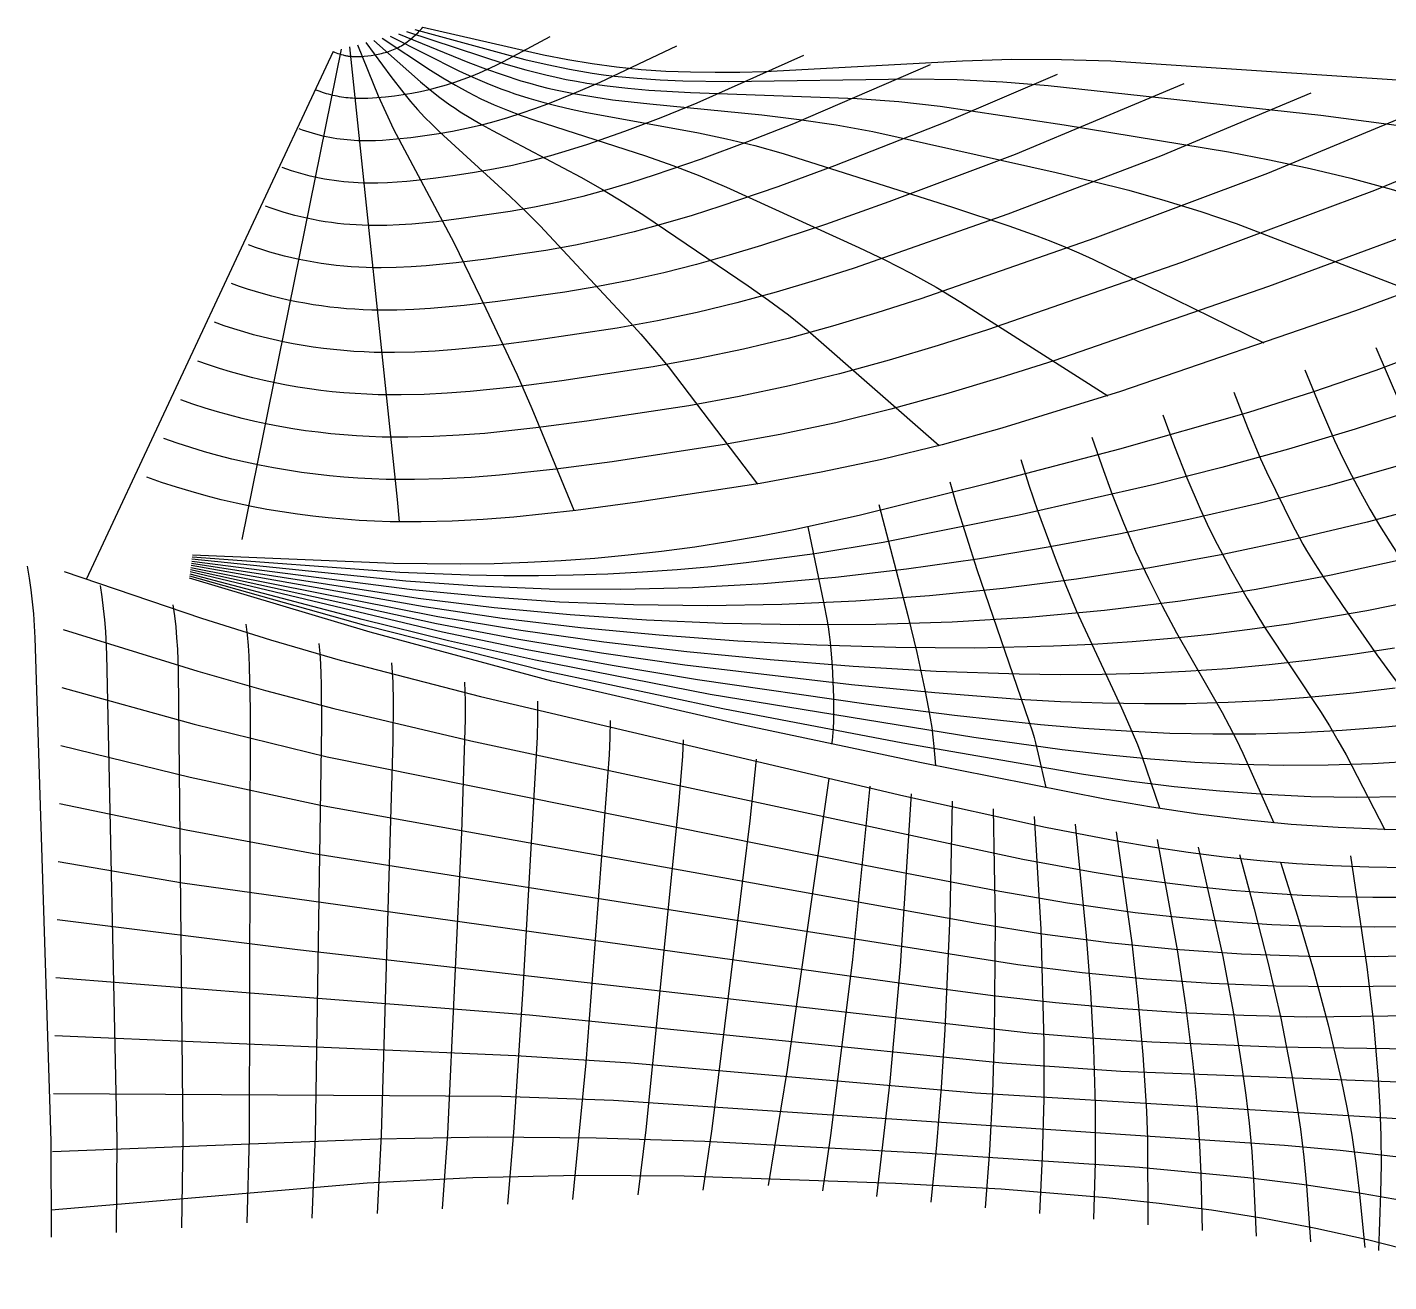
# Model space of a CAD drawing. Header units: metres. Extents: x 575 to 2055, y 2433 to 3193.
# Drawn here: x 575.1 to 886.3, y 2644.2 to 2930.9 of the extents above; entities that cross this region are included whole.
import ezdxf

# ---------------------------------------------------------------- set-up
doc = ezdxf.new("R2010")
doc.units = ezdxf.units.M
doc.layers.add('控制网', color=18, linetype='Continuous', true_color=0x000000)
doc.layers.add('控制网$中线', color=15, linetype='Continuous', true_color=0xbf3f3f)

msp = doc.modelspace()

# ---------------------------------------------------------------- linework, layer by layer
at = {"layer": '控制网'}
for points in [[(694.53, 2928.72), (683.89, 2922.95), (682.08, 2922.05), (680.26, 2921.19), (678.41, 2920.38), (676.55, 2919.61), (674.66, 2918.9), (672.76, 2918.24), (670.83, 2917.62), (668.89, 2917.07), (666.94, 2916.56), (664.97, 2916.12), (663, 2915.74), (661.01, 2915.41), (659.01, 2915.14), (657, 2914.91), (654.99, 2914.72), (653.98, 2914.65), (652.97, 2914.6), (651.97, 2914.57), (650.96, 2914.57), (649.95, 2914.6), (649.45, 2914.63), (648.95, 2914.67), (648.45, 2914.72), (647.95, 2914.77), (647.45, 2914.84), (646.95, 2914.91), (646.45, 2915), (645.96, 2915.09), (645.46, 2915.19), (644.97, 2915.3), (644.48, 2915.42), (643.99, 2915.55), (643.51, 2915.69), (643.02, 2915.84), (642.55, 2916), (642.07, 2916.16), (641.6, 2916.34), (641.13, 2916.52)], [(644.99, 2925.37), (645.36, 2925.2), (645.74, 2925.05), (646.12, 2924.9), (646.5, 2924.77), (646.89, 2924.65), (647.28, 2924.54), (647.47, 2924.49), (647.67, 2924.44), (647.87, 2924.4), (648.07, 2924.36), (648.27, 2924.33), (648.47, 2924.3), (648.87, 2924.25), (649.27, 2924.21), (649.68, 2924.18), (650.08, 2924.17), (650.49, 2924.17), (650.9, 2924.17), (651.3, 2924.19), (651.71, 2924.21), (652.11, 2924.24), (652.92, 2924.32), (653.72, 2924.43), (654.52, 2924.56), (655.32, 2924.71), (656.11, 2924.89), (656.5, 2924.99), (656.9, 2925.1), (657.28, 2925.21), (657.67, 2925.34), (658.05, 2925.47), (658.44, 2925.61), (658.81, 2925.76), (659.19, 2925.92), (659.55, 2926.09), (659.92, 2926.27), (660.27, 2926.46), (660.63, 2926.66), (660.97, 2926.87), (661.31, 2927.1), (661.64, 2927.33), (661.97, 2927.57), (662.29, 2927.82), (662.61, 2928.07), (663.22, 2928.6), (663.83, 2929.14), (664.42, 2929.7), (664.7, 2929.99), (664.98, 2930.28), (665.26, 2930.57), (665.53, 2930.88)], [(659.93, 2929.38), (675.82, 2922.91), (679.84, 2921.39), (683.88, 2919.97), (687.95, 2918.66), (690, 2918.06), (692.06, 2917.5), (694.13, 2916.98), (696.21, 2916.5), (700.4, 2915.66), (704.61, 2914.94), (708.85, 2914.32), (717.38, 2913.34), (743.03, 2910.86), (751.53, 2909.83), (759.99, 2908.57), (768.41, 2907.02), (810.25, 2897.68), (818.59, 2895.72), (826.89, 2893.62), (835.14, 2891.3), (843.33, 2888.78), (851.46, 2886.06), (891.45, 2870.66)], [(661.8, 2929.88), (684.46, 2922.45), (689.05, 2921.15), (693.66, 2919.98), (695.98, 2919.45), (698.3, 2918.96), (700.64, 2918.52), (702.98, 2918.13), (707.68, 2917.45), (712.41, 2916.93), (717.15, 2916.52), (726.68, 2915.97), (764.83, 2914.61), (774.32, 2913.89), (783.79, 2912.86), (812.08, 2908.6), (849.7, 2902.39), (859.06, 2900.58), (868.38, 2898.58), (877.65, 2896.36), (886.85, 2893.87), (895.96, 2891.1), (923.19, 2882.35)], [(663.66, 2930.38), (688.87, 2923.51), (693.96, 2922.33), (699.07, 2921.28), (701.63, 2920.82), (704.2, 2920.4), (706.78, 2920.03), (709.36, 2919.71), (714.54, 2919.2), (719.74, 2918.84), (724.95, 2918.61), (735.41, 2918.46), (777.23, 2919.09), (787.65, 2918.9), (798.07, 2918.37), (808.48, 2917.56), (870.78, 2910.77), (891.5, 2908.02), (901.8, 2906.33), (906.93, 2905.37), (912.04, 2904.31), (922.2, 2901.92), (952.5, 2893.93)], [(665.53, 2930.88), (693.11, 2924.55), (698.66, 2923.48), (704.23, 2922.56), (709.82, 2921.8), (715.43, 2921.24), (721.06, 2920.87), (726.7, 2920.65), (732.35, 2920.58), (738.01, 2920.63), (743.68, 2920.78), (788.89, 2923.23), (800.18, 2923.55), (811.48, 2923.53), (822.79, 2923.2), (890.51, 2918.71), (913.07, 2916.93), (924.32, 2915.77), (929.92, 2915.06), (935.52, 2914.26), (941.09, 2913.34), (946.65, 2912.32), (979.83, 2905.22)], [(646.86, 2925.87), (624.12, 2813.84)], [(723.52, 2926.56), (706, 2918.26), (700.06, 2915.7), (694.05, 2913.32), (691.02, 2912.21), (687.96, 2911.17), (684.88, 2910.18), (681.77, 2909.27), (678.65, 2908.45), (675.51, 2907.71), (672.34, 2907.08), (669.16, 2906.53), (665.96, 2906.06), (662.75, 2905.64), (659.53, 2905.29), (657.92, 2905.14), (656.3, 2905.03), (654.69, 2904.95), (653.08, 2904.91), (651.47, 2904.92), (650.66, 2904.95), (649.85, 2904.99), (649.05, 2905.04), (648.25, 2905.11), (647.44, 2905.19), (646.64, 2905.29), (645.84, 2905.41), (645.04, 2905.54), (644.25, 2905.68), (643.45, 2905.84), (642.67, 2906.02), (641.88, 2906.21), (641.1, 2906.41), (640.32, 2906.64), (639.55, 2906.87), (638.78, 2907.12), (638.02, 2907.39), (637.26, 2907.67)], [(650.59, 2926.87), (655.33, 2915.21), (657.03, 2911.38), (658.85, 2907.61), (672.57, 2881.67), (679.89, 2866.58), (687.1, 2851.43), (690.46, 2843.75), (700.01, 2820.48)], [(652.46, 2927.37), (658.21, 2919.6), (661.18, 2915.79), (662.72, 2913.93), (664.31, 2912.11), (665.94, 2910.35), (667.63, 2908.62), (669.36, 2906.94), (685.42, 2892.27), (688.91, 2888.93), (692.33, 2885.52), (712.11, 2864.33), (715.35, 2860.75), (718.51, 2857.1), (721.57, 2853.37), (742.03, 2826.44)], [(654.33, 2927.87), (664.97, 2918.38), (667.17, 2916.57), (669.42, 2914.83), (670.56, 2913.98), (671.72, 2913.16), (672.89, 2912.36), (674.07, 2911.58), (676.49, 2910.08), (678.94, 2908.64), (681.44, 2907.26), (701.63, 2896.61), (706.57, 2893.77), (711.43, 2890.82), (716.23, 2887.75), (739.85, 2871.79), (744.51, 2868.52), (749.08, 2865.12), (753.53, 2861.57), (783.58, 2835.32)], [(656.2, 2928.37), (667.29, 2921.07), (670.11, 2919.31), (672.97, 2917.62), (675.87, 2916.02), (677.33, 2915.26), (678.81, 2914.53), (680.31, 2913.83), (681.82, 2913.16), (684.87, 2911.9), (687.97, 2910.73), (691.1, 2909.63), (716.43, 2901.52), (722.67, 2899.28), (728.84, 2896.89), (734.95, 2894.31), (765.15, 2880.53), (771.14, 2877.69), (777.05, 2874.68), (779.96, 2873.09), (782.84, 2871.45), (788.53, 2868.05), (822.12, 2846.65)], [(644.99, 2925.37), (588.54, 2804.7)], [(752.52, 2924.41), (728.13, 2913.55), (719.89, 2910.2), (711.58, 2907.03), (703.18, 2904.1), (698.94, 2902.75), (694.67, 2901.49), (690.37, 2900.33), (686.05, 2899.31), (681.7, 2898.42), (677.32, 2897.65), (672.92, 2896.98), (668.5, 2896.38), (664.07, 2895.86), (661.86, 2895.64), (659.64, 2895.46), (657.42, 2895.33), (655.2, 2895.25), (652.98, 2895.24), (651.87, 2895.26), (650.76, 2895.3), (649.65, 2895.36), (648.55, 2895.45), (647.44, 2895.55), (646.33, 2895.67), (645.23, 2895.82), (644.13, 2895.99), (643.03, 2896.17), (641.94, 2896.38), (640.85, 2896.61), (639.77, 2896.86), (638.69, 2897.14), (637.62, 2897.43), (636.55, 2897.75), (635.49, 2898.08), (634.44, 2898.44), (633.4, 2898.83)], [(810.5, 2920.1), (785.2, 2909.24), (759.58, 2899.18), (746.65, 2894.44), (733.63, 2889.97), (727.07, 2887.88), (720.47, 2885.92), (713.83, 2884.11), (707.14, 2882.5), (700.41, 2881.1), (693.64, 2879.89), (680.01, 2877.87), (673.17, 2877.01), (666.31, 2876.33), (662.88, 2876.09), (659.45, 2875.94), (656.02, 2875.88), (654.3, 2875.9), (652.58, 2875.94), (650.87, 2876.02), (649.15, 2876.13), (647.44, 2876.27), (645.72, 2876.44), (644.02, 2876.65), (642.31, 2876.88), (640.61, 2877.16), (638.92, 2877.46), (637.23, 2877.8), (635.55, 2878.17), (633.88, 2878.58), (632.21, 2879.02), (630.56, 2879.5), (628.92, 2880.01), (627.28, 2880.55), (625.66, 2881.13)], [(781.51, 2922.25), (750.28, 2908.83), (739.73, 2904.69), (729.11, 2900.74), (718.4, 2897.04), (713, 2895.31), (707.57, 2893.7), (702.1, 2892.22), (696.6, 2890.9), (691.05, 2889.76), (685.48, 2888.77), (674.26, 2887.13), (668.62, 2886.43), (662.98, 2885.89), (660.15, 2885.71), (657.33, 2885.59), (654.5, 2885.56), (653.09, 2885.58), (651.67, 2885.62), (650.26, 2885.69), (648.85, 2885.79), (647.44, 2885.91), (646.03, 2886.06), (644.62, 2886.23), (643.22, 2886.44), (641.82, 2886.66), (640.43, 2886.92), (639.04, 2887.21), (637.66, 2887.52), (636.28, 2887.86), (634.92, 2888.23), (633.56, 2888.62), (632.2, 2889.05), (630.86, 2889.5), (629.53, 2889.98)], [(897.49, 2913.63), (858.56, 2897.48), (819.12, 2882.64), (779.33, 2868.78), (769.28, 2865.58), (759.18, 2862.57), (749.02, 2859.78), (738.8, 2857.3), (728.5, 2855.14), (718.14, 2853.26), (697.29, 2850.1), (686.82, 2848.73), (676.33, 2847.63), (671.08, 2847.23), (665.83, 2846.96), (660.57, 2846.85), (655.32, 2846.9), (652.69, 2847), (650.06, 2847.15), (647.43, 2847.34), (644.81, 2847.59), (642.19, 2847.89), (639.58, 2848.23), (636.98, 2848.63), (634.38, 2849.08), (631.79, 2849.58), (629.22, 2850.14), (626.66, 2850.75), (624.11, 2851.41), (621.57, 2852.12), (619.05, 2852.89), (616.55, 2853.71), (614.07, 2854.59)], [(868.49, 2915.78), (834.11, 2901.41), (799.27, 2888.16), (764.09, 2875.85), (755.21, 2873.02), (746.28, 2870.35), (737.29, 2867.89), (728.25, 2865.7), (719.14, 2863.79), (709.97, 2862.14), (691.53, 2859.36), (682.27, 2858.16), (672.99, 2857.2), (668.35, 2856.85), (663.7, 2856.62), (659.05, 2856.52), (654.41, 2856.58), (652.08, 2856.67), (649.76, 2856.81), (647.43, 2856.98), (645.12, 2857.21), (642.8, 2857.47), (640.49, 2857.78), (638.19, 2858.14), (635.89, 2858.54), (633.61, 2858.99), (631.33, 2859.48), (629.06, 2860.02), (626.81, 2860.61), (624.57, 2861.25), (622.34, 2861.93), (620.13, 2862.66), (617.93, 2863.44)], [(926.48, 2911.47), (883.02, 2893.56), (838.97, 2877.13), (794.56, 2861.72), (783.35, 2858.15), (772.09, 2854.78), (760.76, 2851.68), (749.35, 2848.9), (737.86, 2846.48), (726.3, 2844.38), (703.04, 2840.85), (691.37, 2839.31), (679.67, 2838.07), (673.81, 2837.62), (667.95, 2837.31), (662.09, 2837.17), (656.23, 2837.22), (653.29, 2837.33), (650.36, 2837.49), (647.43, 2837.7), (644.51, 2837.97), (641.59, 2838.3), (638.67, 2838.68), (635.77, 2839.12), (632.87, 2839.62), (629.98, 2840.18), (627.11, 2840.79), (624.25, 2841.47), (621.4, 2842.2), (618.58, 2842.99), (615.76, 2843.85), (612.97, 2844.76), (610.2, 2845.74)], [(907.47, 2889.64), (858.82, 2871.62), (809.79, 2854.66), (797.42, 2850.72), (784.99, 2847), (772.49, 2843.57), (759.9, 2840.49), (747.22, 2837.82), (734.47, 2835.5), (708.8, 2831.59), (695.92, 2829.89), (683.01, 2828.5), (676.55, 2828), (670.08, 2827.65), (663.61, 2827.49), (657.14, 2827.54), (653.9, 2827.65), (650.67, 2827.83), (647.43, 2828.06), (644.2, 2828.36), (640.98, 2828.71), (637.76, 2829.13), (634.56, 2829.62), (631.36, 2830.16), (628.17, 2830.77), (625, 2831.45), (621.84, 2832.19), (618.7, 2833), (615.58, 2833.87), (612.48, 2834.81), (609.39, 2835.82), (606.34, 2836.89)], [(931.93, 2885.72), (878.67, 2866.1), (825.02, 2847.6), (797.9, 2839.22), (784.22, 2835.46), (770.45, 2832.09), (756.58, 2829.17), (742.64, 2826.63), (714.56, 2822.33), (700.47, 2820.46), (686.35, 2818.94), (679.28, 2818.38), (672.21, 2817.99), (665.13, 2817.81), (658.05, 2817.86), (654.51, 2817.98), (650.97, 2818.17), (647.43, 2818.42), (643.9, 2818.74), (640.37, 2819.13), (636.85, 2819.58), (633.34, 2820.11), (629.85, 2820.7), (626.36, 2821.37), (622.89, 2822.1), (619.44, 2822.91), (616, 2823.79), (612.58, 2824.74), (609.19, 2825.77), (605.82, 2826.87), (602.47, 2828.05)], [(897.67, 2857.85), (883.33, 2852.43), (868.84, 2847.45), (854.23, 2842.83), (824.75, 2834.42), (795.07, 2826.66), (765.28, 2819.3), (750.3, 2816.04), (742.78, 2814.58), (735.23, 2813.26), (727.66, 2812.09), (720.07, 2811.07), (712.45, 2810.21), (704.81, 2809.5), (697.16, 2808.94), (689.51, 2808.52), (681.84, 2808.26), (674.18, 2808.15), (658.85, 2808.31), (612.88, 2810.24)], [(883.37, 2857.71), (888.77, 2845.08), (890.69, 2840.92), (892.7, 2836.8), (894.81, 2832.74), (897.02, 2828.73), (899.34, 2824.78), (901.76, 2820.89), (904.28, 2817.07), (906.88, 2813.3), (909.57, 2809.59), (915.15, 2802.33), (926.77, 2788.17), (938.98, 2774.5), (941.99, 2771.05), (943.43, 2769.28), (944.83, 2767.48), (946.17, 2765.63), (947.47, 2763.74), (952.45, 2756.04), (955, 2752.24)], [(867.13, 2852.58), (870.44, 2844.45), (873.94, 2836.4), (875.81, 2832.42), (877.76, 2828.49), (879.81, 2824.6), (881.95, 2820.77), (884.2, 2817), (886.53, 2813.29), (888.95, 2809.62), (891.44, 2806), (896.58, 2798.89), (901.92, 2791.91), (918.46, 2771.4), (921.1, 2767.9), (922.38, 2766.12), (923.63, 2764.31), (924.83, 2762.48), (932.89, 2749.4)], [(893.66, 2843.91), (878.6, 2838.99), (863.41, 2834.47), (848.13, 2830.29), (832.76, 2826.4), (801.84, 2819.34), (770.73, 2813.14), (755.09, 2810.55), (739.39, 2808.44), (731.51, 2807.59), (723.62, 2806.89), (715.71, 2806.33), (707.79, 2805.91), (699.87, 2805.63), (691.94, 2805.49), (684.02, 2805.49), (676.09, 2805.63), (660.26, 2806.3), (612.82, 2809.76)], [(834.66, 2842.33), (837.32, 2835.09), (840.16, 2827.93), (843.21, 2820.84), (844.82, 2817.34), (846.51, 2813.88), (848.27, 2810.45), (850.1, 2807.06), (853.92, 2800.36), (857.91, 2793.77), (870.69, 2774.49), (872.73, 2771.23), (874.7, 2767.91), (876.6, 2764.56), (885.44, 2747.44)], [(818.43, 2837.2), (820.69, 2830.61), (823.12, 2824.07), (825.7, 2817.59), (828.45, 2811.18), (831.39, 2804.86), (834.51, 2798.62), (837.79, 2792.46), (848.2, 2774.31), (849.85, 2771.25), (851.45, 2768.14), (852.98, 2765.01), (860.04, 2749.07)], [(802.19, 2832.08), (804.04, 2826.24), (806.01, 2820.44), (810.29, 2808.96), (812.53, 2803.26), (814.89, 2797.6), (825.2, 2775.37), (827.67, 2769.77), (828.84, 2766.94), (829.94, 2764.08), (833.94, 2752.5)], [(888.23, 2830.53), (872.46, 2826.1), (856.59, 2822.06), (840.62, 2818.38), (824.58, 2815.05), (808.47, 2812.04), (792.3, 2809.35), (776.08, 2807.02), (759.81, 2805.12), (743.49, 2803.68), (727.14, 2802.75), (710.75, 2802.35), (694.37, 2802.48), (678, 2803.14), (661.66, 2804.31), (612.75, 2809.28)], [(785.96, 2826.95), (787.39, 2821.92), (792.16, 2806.97), (804.05, 2772.32), (804.85, 2769.83), (805.22, 2768.58), (805.56, 2767.32), (806.19, 2764.78), (807.92, 2757.12)], [(897.76, 2822.08), (881.4, 2817.74), (864.92, 2813.85), (848.35, 2810.38), (831.7, 2807.36), (814.97, 2804.78), (798.18, 2802.64), (781.34, 2800.96), (764.46, 2799.73), (747.55, 2798.96), (730.62, 2798.66), (713.7, 2798.84), (696.78, 2799.51), (679.9, 2800.68), (663.06, 2802.33), (612.69, 2808.8)], [(769.73, 2821.83), (776.39, 2796.47), (778.43, 2787.97), (780.27, 2779.43), (781.13, 2775.14), (781.52, 2772.99), (781.85, 2770.84), (782.13, 2768.67), (782.35, 2766.49), (782.7, 2762.14)], [(753.49, 2816.7), (757.18, 2799.14), (757.86, 2795.62), (758.14, 2793.85), (758.39, 2792.07), (758.6, 2790.29), (758.78, 2788.5), (759.06, 2784.92), (759.26, 2781.34), (759.39, 2777.75), (759.42, 2774.17), (759.38, 2772.37), (759.29, 2770.58), (759.16, 2768.79), (759.07, 2767.9), (758.96, 2767.01)], [(575.1, 2807.68), (575.57, 2804.98), (575.95, 2802.27), (576.26, 2799.55), (576.5, 2796.82), (576.84, 2791.35), (580.46, 2676.31), (580.56, 2654.39)], [(898.96, 2801.06), (881.28, 2797.48), (863.49, 2794.48), (854.56, 2793.21), (845.61, 2792.11), (836.65, 2791.18), (827.67, 2790.41), (818.67, 2789.82), (809.67, 2789.4), (791.64, 2789), (773.6, 2789.13), (755.56, 2789.69), (737.54, 2790.61), (719.55, 2791.92), (701.59, 2793.63), (683.69, 2795.79), (665.85, 2798.4), (612.56, 2807.83)], [(890.23, 2809.4), (873.15, 2805.65), (855.97, 2802.41), (838.71, 2799.71), (821.37, 2797.57), (803.97, 2795.99), (786.52, 2794.95), (769.05, 2794.4), (751.57, 2794.3), (734.09, 2794.62), (716.63, 2795.36), (699.19, 2796.56), (681.8, 2798.23), (664.46, 2800.36), (612.63, 2808.32)], [(583.55, 2806.52), (614.93, 2795.86), (630.74, 2790.89), (646.64, 2786.24), (678.71, 2777.91), (775.5, 2755.21), (807.87, 2748.03), (824.13, 2744.91), (832.3, 2743.55), (840.49, 2742.34), (848.71, 2741.3), (856.95, 2740.45), (865.2, 2739.77), (873.48, 2739.28), (881.76, 2738.97), (890.04, 2738.84), (898.32, 2738.89), (906.6, 2739.13), (914.87, 2739.55), (923.13, 2740.15), (939.61, 2741.77), (956.05, 2743.86), (1021.55, 2754.07), (1037.97, 2756.28)], [(896.25, 2747.49), (885.49, 2747.57), (874.75, 2747.97), (864.03, 2748.69), (853.34, 2749.73), (842.67, 2751.07), (832.04, 2752.66), (821.43, 2754.46), (779.13, 2762.86), (736.97, 2771.78), (695.04, 2781.47), (653.45, 2792.61), (612.18, 2804.94)], [(889.45, 2754.99), (878.98, 2754.87), (868.53, 2755.03), (858.09, 2755.5), (847.67, 2756.27), (837.28, 2757.32), (826.9, 2758.6), (816.54, 2760.08), (775.23, 2767.25), (734.07, 2775.08), (693.15, 2783.83), (652.55, 2794.06), (612.24, 2805.42)], [(892.75, 2763.14), (882.59, 2762.54), (872.43, 2762.21), (862.27, 2762.15), (852.12, 2762.36), (841.98, 2762.86), (831.85, 2763.62), (821.73, 2764.59), (811.63, 2765.76), (791.46, 2768.53), (731.17, 2778.4), (691.26, 2786.2), (671.42, 2790.68), (651.65, 2795.51), (612.31, 2805.9)], [(895.37, 2771.91), (885.53, 2770.91), (875.69, 2770.14), (865.83, 2769.61), (855.96, 2769.32), (846.1, 2769.29), (836.23, 2769.51), (826.38, 2769.97), (816.53, 2770.64), (806.69, 2771.49), (787.03, 2773.61), (767.4, 2776.11), (728.27, 2781.75), (708.78, 2784.98), (689.37, 2788.58), (670.03, 2792.6), (612.37, 2806.39)], [(887.78, 2779.87), (878.26, 2778.72), (868.72, 2777.78), (859.16, 2777.05), (849.59, 2776.55), (840.02, 2776.27), (830.44, 2776.22), (820.87, 2776.39), (811.29, 2776.74), (801.72, 2777.27), (782.58, 2778.73), (763.47, 2780.59), (725.37, 2785.11), (706.39, 2787.85), (687.48, 2790.97), (668.64, 2794.52), (612.44, 2806.87)], [(591.76, 2803.28), (592.16, 2800.67), (592.49, 2798.05), (592.75, 2795.43), (592.95, 2792.79), (593.23, 2787.52), (595.58, 2676.59), (595.46, 2655.46)], [(608.41, 2798.87), (608.76, 2796.35), (609.04, 2793.83), (609.25, 2791.3), (609.41, 2788.77), (609.61, 2783.69), (610.69, 2676.88), (610.36, 2656.53)], [(583.28, 2793.26), (614.08, 2783.74), (629.58, 2779.31), (645.16, 2775.17), (676.53, 2767.76), (802.64, 2740.72), (818.49, 2737.85), (826.45, 2736.58), (834.42, 2735.46), (842.42, 2734.5), (850.44, 2733.69), (858.48, 2733.05), (866.52, 2732.56), (874.58, 2732.24), (882.64, 2732.08), (890.7, 2732.08), (898.75, 2732.25), (906.8, 2732.57), (914.84, 2733.05), (930.9, 2734.37), (1010.88, 2744.39), (1026.91, 2746.09)], [(625.07, 2794.46), (625.36, 2792.04), (625.58, 2789.61), (625.75, 2787.18), (625.86, 2784.74), (626.04, 2774.96), (625.8, 2677.16), (625.26, 2657.61)], [(641.73, 2790.05), (641.96, 2787.73), (642.12, 2785.4), (642.24, 2783.06), (642.32, 2780.72), (642.37, 2771.33), (640.92, 2677.45), (640.16, 2658.68)], [(658.39, 2785.65), (658.55, 2783.41), (658.67, 2781.18), (658.77, 2776.69), (658.69, 2767.69), (656.03, 2677.74), (655.06, 2659.76)], [(583.01, 2779.99), (613.22, 2771.63), (643.66, 2764.12), (766.6, 2739.38), (797.39, 2733.41), (812.84, 2730.78), (828.36, 2728.59), (836.14, 2727.69), (843.94, 2726.94), (851.76, 2726.32), (859.58, 2725.85), (867.41, 2725.52), (875.25, 2725.33), (883.09, 2725.28), (890.92, 2725.37), (906.58, 2725.95), (922.22, 2726.98), (1000.22, 2734.71), (1015.86, 2735.9)], [(675.05, 2781.24), (675.15, 2779.1), (675.21, 2776.96), (675.23, 2772.67), (674.34, 2746.84), (671.14, 2678.02), (669.96, 2660.83)], [(691.71, 2776.83), (691.75, 2772.74), (691.68, 2768.64), (688.41, 2711.13), (686.26, 2678.31), (684.86, 2661.91)], [(708.37, 2772.42), (708.3, 2768.52), (708.14, 2764.61), (702.75, 2694.22), (699.76, 2662.98)], [(582.74, 2766.73), (612.35, 2759.52), (642.14, 2753.08), (792.14, 2726.1), (807.19, 2723.72), (822.28, 2721.71), (837.44, 2720.18), (852.65, 2719.14), (867.88, 2718.58), (883.12, 2718.49), (898.35, 2718.87), (913.57, 2719.6), (989.57, 2725.04), (1004.8, 2725.7)], [(725.02, 2768.01), (724.84, 2764.3), (723.97, 2753.15), (716.48, 2678.88), (714.66, 2664.06)], [(741.68, 2763.61), (740.3, 2749.51), (731.6, 2679.16), (729.56, 2665.13)], [(758.34, 2759.2), (748.83, 2692.71), (744.46, 2666.21)], [(767.72, 2757.46), (763.72, 2717.79), (758.79, 2678.12), (756.85, 2664.92)], [(777.11, 2755.72), (774.6, 2716.3), (772.29, 2689.98), (769.25, 2663.63)], [(582.47, 2753.47), (611.46, 2747.43), (640.59, 2742.05), (801.52, 2716.66), (816.21, 2714.84), (830.95, 2713.42), (845.73, 2712.42), (860.53, 2711.82), (875.34, 2711.62), (890.14, 2711.78), (978.93, 2715.37), (993.74, 2715.51)], [(786.49, 2753.98), (785.96, 2727.88), (784.83, 2701.72), (784.02, 2688.61), (782.95, 2675.48), (781.65, 2662.34)], [(795.87, 2752.24), (796.36, 2726.32), (796.15, 2700.3), (795.75, 2687.25), (795.02, 2674.15), (794.05, 2661.06)], [(805.25, 2750.49), (806.76, 2724.76), (807.47, 2698.88), (807.48, 2685.88), (807.1, 2672.83), (806.44, 2659.77)], [(814.63, 2748.75), (817.15, 2723.2), (818.11, 2710.35), (818.8, 2697.46), (819.21, 2684.51), (819.18, 2671.51), (818.84, 2658.48)], [(824.02, 2747.01), (827.55, 2721.63), (828.99, 2708.87), (830.12, 2696.03), (830.94, 2683.15), (831.16, 2676.67), (831.24, 2657.19)], [(833.4, 2745.27), (837.95, 2720.07), (839.86, 2707.38), (841.44, 2694.61), (842.12, 2688.21), (842.68, 2681.78), (843.07, 2675.33), (843.34, 2668.86), (843.64, 2655.91)], [(842.78, 2743.53), (848.35, 2718.51), (850.74, 2705.89), (852.76, 2693.19), (853.65, 2686.81), (854.41, 2680.41), (854.98, 2673.98), (855.41, 2667.54), (856.03, 2654.62)], [(852.16, 2741.79), (855.56, 2729.4), (858.74, 2716.94), (861.62, 2704.41), (864.08, 2691.77), (865.18, 2685.42), (866.14, 2679.05), (866.89, 2672.64), (867.49, 2666.21), (868.43, 2653.33)], [(582.19, 2740.21), (610.56, 2735.34), (781.58, 2711.5), (795.84, 2709.6), (810.13, 2707.97), (824.46, 2706.67), (838.82, 2705.71), (853.2, 2705.07), (867.58, 2704.75), (953.91, 2705.8), (968.3, 2705.7), (982.69, 2705.32)], [(861.54, 2740.05), (865.46, 2727.75), (869.14, 2715.38), (872.49, 2702.92), (875.4, 2690.35), (876.71, 2684.03), (877.87, 2677.68), (878.8, 2671.3), (879.57, 2664.89), (880.83, 2652.04)], [(877.58, 2741.52), (881.33, 2716.17), (882.8, 2703.38), (883.85, 2690.5), (884.25, 2684.03), (884.5, 2677.53), (884.55, 2671), (884.45, 2664.45), (884, 2651.33)], [(581.65, 2713.69), (689.92, 2705.16), (797.97, 2694.22), (825.05, 2692.28), (906.44, 2689.15), (933.54, 2687.52), (947.07, 2686.37), (960.57, 2684.94)], [(581.38, 2700.43), (686.76, 2695.88), (713.07, 2694.19), (791.88, 2687.35), (897.16, 2680.99), (910.29, 2679.81), (923.4, 2678.38), (936.47, 2676.7), (949.51, 2674.75)], [(581.11, 2687.17), (683.54, 2686.6), (709.13, 2685.64), (862.45, 2675.38), (875.2, 2674.22), (887.93, 2672.83), (900.62, 2671.17), (913.28, 2669.23), (925.89, 2667.03), (938.46, 2664.56)], [(580.84, 2673.91), (655.4, 2676.87), (680.27, 2677.32), (705.15, 2677.09), (730.01, 2676.27), (779.69, 2673.61), (829.33, 2670.37), (854.1, 2668), (866.44, 2666.47), (878.74, 2664.65), (890.99, 2662.52), (903.19, 2660.07), (915.32, 2657.35), (927.4, 2654.37)], [(580.56, 2660.65), (652.81, 2666.76), (676.95, 2668.02), (701.11, 2668.53), (725.28, 2668.39), (773.58, 2666.74), (797.72, 2665.41), (821.81, 2663.47), (833.82, 2662.17), (845.81, 2660.59), (857.74, 2658.69), (869.61, 2656.45), (881.41, 2653.84), (893.13, 2650.89), (904.77, 2647.66), (916.34, 2644.18)]]:
    msp.add_lwpolyline(points, dxfattribs=at)
at = {"layer": '控制网$中线'}
for points in [[(658.06, 2928.87), (673.78, 2920.93), (676.95, 2919.47), (680.13, 2918.09), (683.32, 2916.83), (684.92, 2916.24), (686.52, 2915.69), (689.73, 2914.67), (692.96, 2913.75), (696.19, 2912.92), (699.42, 2912.17), (702.66, 2911.48), (728.5, 2906.77), (734.95, 2905.41), (741.41, 2903.83), (747.87, 2902.05), (786.57, 2889.79), (799.46, 2885.52), (805.88, 2883.22), (809.08, 2881.98), (812.28, 2880.69), (815.46, 2879.32), (818.63, 2877.89), (837.55, 2868.67)], [(648.73, 2926.37), (659.69, 2822.98)], [(839.5, 2917.94), (800.88, 2901.81), (772.07, 2890.99), (757.54, 2885.83), (742.9, 2881), (735.52, 2878.76), (728.09, 2876.68), (720.62, 2874.78), (713.1, 2873.09), (705.54, 2871.62), (697.95, 2870.34), (682.66, 2868.22), (674.99, 2867.32), (667.3, 2866.62), (663.46, 2866.38), (659.61, 2866.25), (655.76, 2866.22), (653.84, 2866.25), (651.92, 2866.32), (650, 2866.42), (648.08, 2866.56), (646.16, 2866.73), (644.25, 2866.94), (642.33, 2867.19), (640.43, 2867.47), (638.53, 2867.79), (636.63, 2868.14), (634.75, 2868.53), (632.87, 2868.96), (631, 2869.42), (629.13, 2869.92), (627.28, 2870.46), (625.44, 2871.03), (623.61, 2871.64), (621.8, 2872.28)], [(837.55, 2868.67), (857.76, 2858.74)], [(850.9, 2847.46), (854.02, 2839.4), (857, 2832.28), (858.35, 2829.31), (864.46, 2816.87), (865.88, 2814.18), (866.66, 2812.76), (867.51, 2811.3), (869.4, 2808.22), (871.47, 2805.03), (875.76, 2798.69), (883.6, 2787.44), (887.56, 2782.05), (895.62, 2771.56), (896.57, 2770.25), (897.48, 2768.92), (898.36, 2767.56), (898.78, 2766.87), (899.19, 2766.18)], [(659.69, 2822.98), (660.15, 2817.83)], [(887.61, 2789.01), (878.08, 2787.53), (868.53, 2786.24), (858.97, 2785.15), (849.41, 2784.28), (839.86, 2783.61), (830.33, 2783.17), (820.81, 2782.93), (811.31, 2782.89), (801.82, 2783.01), (782.85, 2783.68), (763.88, 2784.81), (744.88, 2786.28), (725.87, 2788.11), (706.87, 2790.34), (687.89, 2793.02), (668.97, 2796.16), (612.5, 2807.35)], [(581.92, 2726.95), (636.86, 2720.08), (804.01, 2701.1), (818.07, 2699.91), (832.15, 2698.98), (860.34, 2697.86), (944.06, 2696.65), (957.85, 2696.03), (971.63, 2695.13)]]:
    msp.add_lwpolyline(points, dxfattribs=at)

doc.saveas('drawing.dxf')
